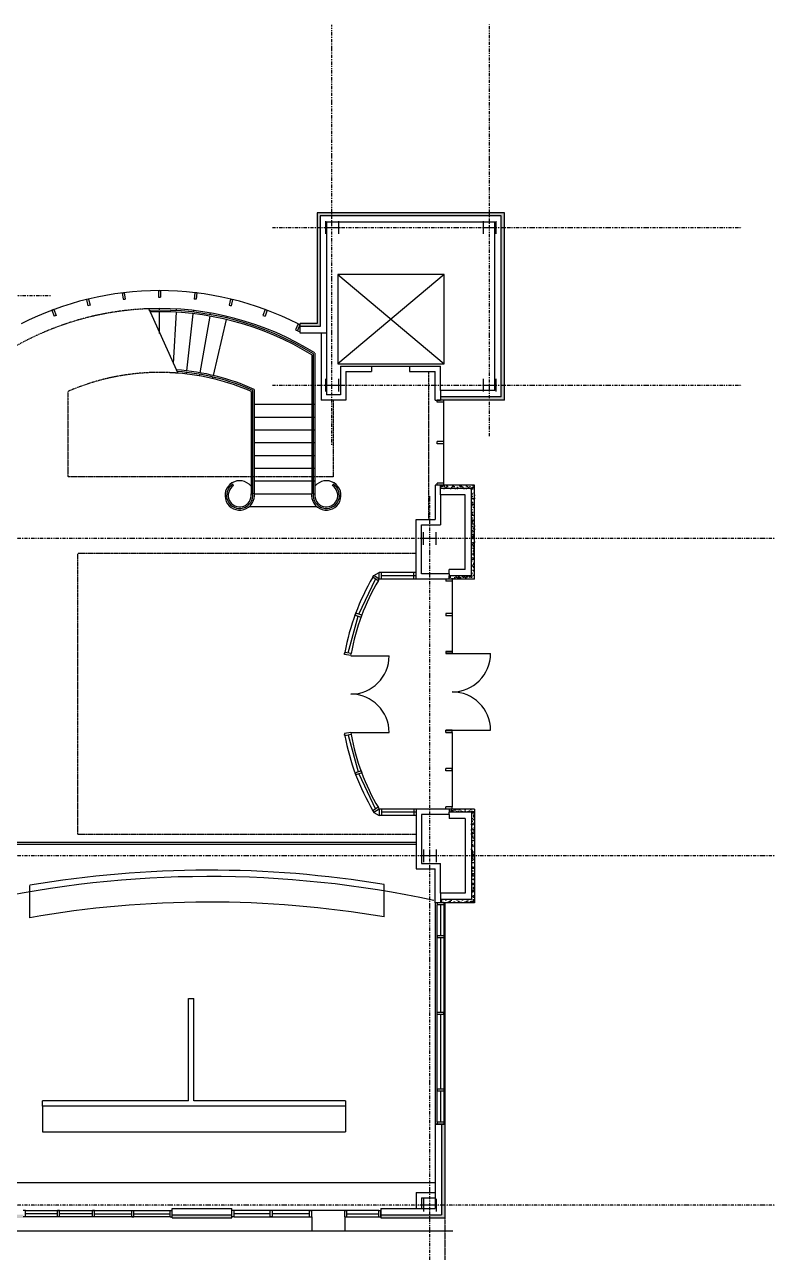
# Model space of a CAD drawing. Header units: inches. Extents: x -37 to 8263, y -3768 to 3636.
# Drawn here: x 1229 to 1927, y 260 to 1413 of the extents above; entities that cross this region are included whole.
import ezdxf

# ---------------------------------------------------------------- set-up
doc = ezdxf.new("R2010")
doc.units = ezdxf.units.IN
doc.header["$MEASUREMENT"] = 0
doc.linetypes.add('D2', pattern=[0.15625, 0.0625, -0.09375])
doc.linetypes.add('DASHDOTX2', pattern=[2, 1, -0.5, 0, -0.5])
for name, color, linetype in [('DOORS', 2, 'Continuous'), ('EQUIPMENT', 7, 'Continuous'), ('MECHANICAL', 5, 'Continuous'), ('MILLWORK', 2, 'Continuous'), ('poche', 1, 'Continuous'), ('SITE', 1, 'Continuous'), ('STAIRS', 2, 'Continuous'), ('STRUCTURE', 1, 'DASHDOTX2'), ('WALLS', 4, 'Continuous'), ('WINDOWS', 2, 'Continuous')]:
    doc.layers.add(name, color=color, linetype=linetype)

msp = doc.modelspace()

# ---------------------------------------------------------------- hatches: boundary and pattern name
at = {"layer": 'poche'}
h = msp.add_hatch(dxfattribs=at)
h.set_pattern_fill('AR-SAND', color=256, scale=2, style=0)
h.paths.add_polyline_path([(1666.1, 1063.6), (1620.1, 1063.6), (1620.1, 1060.6), (1623.1, 1060.6), (1666.1, 1060.6)])
h.paths.add_polyline_path([(1680.1, 1074.6), (1677.1, 1074.6), (1677.1, 1063.6), (1666.1, 1063.6), (1666.1, 1060.6), (1680.1, 1060.6)])
h.paths.add_polyline_path([(1680.1, 1222.6), (1677.1, 1222.6), (1677.1, 1074.6), (1680.1, 1074.6)])
h.paths.add_polyline_path([(1680.1, 1236.6), (1666.1, 1236.6), (1666.1, 1233.6), (1677.1, 1233.6), (1677.1, 1222.6), (1680.1, 1222.6)])
h.paths.add_polyline_path([(1666.1, 1236.6), (1518.1, 1236.6), (1518.1, 1233.6), (1666.1, 1233.6)])
h.paths.add_polyline_path([(1518.1, 1236.6), (1504.1, 1236.6), (1504.1, 1222.6), (1507.1, 1222.6), (1507.1, 1233.6), (1518.1, 1233.6)])
h.paths.add_polyline_path([(1507.1, 1222.6), (1504.1, 1222.6), (1504.1, 1132.6), (1488.1, 1132.6), (1488.1, 1129.6), (1507.1, 1129.6)])
h = msp.add_hatch(dxfattribs=at)
h.set_pattern_fill('AR-SAND', color=256, scale=2, style=0)
h.paths.add_polyline_path([(1649.1, 977.6), (1649.1, 930.6), (1652.1, 930.6), (1652.1, 980.6), (1620.1, 980.6), (1620.1, 977.6)])
h.paths.add_polyline_path([(1649.1, 895.6), (1628.1, 895.6), (1628.1, 892.6), (1631.1, 892.6), (1652.1, 892.6), (1652.1, 930.6), (1649.1, 930.6)])
h = msp.add_hatch(dxfattribs=at)
h.set_pattern_fill('AR-SAND', color=256, scale=2, style=0)
h.paths.add_polyline_path([(1628.1, 676.6), (1628.1, 673.6), (1649.1, 673.6), (1649.1, 632.6), (1652.1, 632.6), (1652.1, 676.6)])
h.paths.add_polyline_path([(1652.1, 632.6), (1649.1, 632.6), (1649.1, 591.6), (1620.1, 591.6), (1620.1, 588.6), (1624.1, 588.6), (1652.1, 588.6)])
h = msp.add_hatch(dxfattribs=at)
h.set_pattern_fill('AR-SAND', color=256, scale=2, style=0)
h.paths.add_polyline_path([(1228.1, 295.6), (1194.1, 295.6), (1194.1, 292.6), (1228.1, 292.6)])
h.paths.add_polyline_path([(1424.1, 295.6), (1368.1, 295.6), (1368.1, 293.6), (1368.1, 292.6), (1424.1, 292.6)])
h.paths.add_polyline_path([(1610.1, 295.6), (1564.1, 295.6), (1564.1, 293.6), (1564.1, 292.6), (1610.1, 292.6)])
h.paths.add_polyline_path([(1624.1, 304.6), (1621.1, 304.6), (1621.1, 295.6), (1610.1, 295.6), (1610.1, 292.6), (1624.1, 292.6)])
h.paths.add_polyline_path([(1624.1, 380.6), (1621.1, 380.6), (1621.1, 304.6), (1624.1, 304.6)])

# ---------------------------------------------------------------- linework, layer by layer
at = {"layer": 'DOORS', "color": 1}
msp.add_line((1555.1, 1092.6), (1591.1, 1092.6), dxfattribs=at)
at = {"layer": 'DOORS', "color": 4, "linetype": 'Continuous'}
for p, q in [((1535.8, 820.5), (1571.8, 820.5)), ((1631.1, 822.6), (1667.1, 822.6)), ((1631.1, 750.6), (1667.1, 750.6)), ((1535.8, 748.5), (1571.8, 748.5))]:
    msp.add_line(p, q, dxfattribs=at)
at = {"layer": 'DOORS', "linetype": 'Continuous'}
for p, q in [((1625.1, 824.6), (1625.1, 822.6)), ((1625.1, 824.6), (1631.1, 824.6)), ((1625.1, 822.6), (1631.1, 822.6)), ((1631.1, 824.6), (1631.1, 822.6)), ((1625.1, 750.6), (1631.1, 750.6)), ((1625.1, 748.6), (1625.1, 750.6)), ((1631.1, 748.6), (1631.1, 750.6)), ((1625.1, 748.6), (1631.1, 748.6))]:
    msp.add_line(p, q, dxfattribs=at)
at = {"layer": 'DOORS', "color": 1, "linetype": 'Continuous'}
for centre, start, end in [((1535.8, 820.5), 270, 0), ((1631.1, 822.6), 270, 0), ((1535.8, 748.5), 0, 90), ((1631.1, 750.6), 0, 90)]:
    msp.add_arc(centre, 36, start, end, dxfattribs=at)
at = {"layer": 'EQUIPMENT', "color": 1}
for p, q in [((1207.1, 645.6), (1597.1, 645.6)), ((1207.1, 643.6), (1597.1, 643.6))]:
    msp.add_line(p, q, dxfattribs=at)
at = {"layer": 'EQUIPMENT', "color": 2}
for p, q in [((1499.1, 293.6), (1499.1, 280.6)), ((1530.1, 293.6), (1530.1, 280.6)), ((1499.1, 280.6), (1530.1, 280.6))]:
    msp.add_line(p, q, dxfattribs=at)
at = {"layer": 'MECHANICAL', "color": 1}
for p, q in [((1623.5, 1178.6), (1523.5, 1094.6)), ((1523.5, 1178.6), (1623.5, 1094.6))]:
    msp.add_line(p, q, dxfattribs=at)
at = {"layer": 'MECHANICAL', "color": 3}
for p, q in [((1523.5, 1178.6), (1523.5, 1094.6)), ((1623.5, 1178.6), (1523.5, 1178.6)), ((1623.5, 1094.6), (1623.5, 1178.6)), ((1523.5, 1094.6), (1623.5, 1094.6))]:
    msp.add_line(p, q, dxfattribs=at)
at = {"layer": 'MILLWORK'}
for p, q in [((1234.1, 574.5), (1234.1, 604.9)), ((1567.1, 575.3), (1567.1, 605.7)), ((1246.1, 397.6), (1246.1, 373.6)), ((1530.7, 397.6), (1530.7, 373.6)), ((1246.1, 373.6), (1530.7, 373.6)), ((1615.1, 325.6), (1186.1, 325.6))]:
    msp.add_line(p, q, dxfattribs=at)
for radius, start, end in [(1001, 77.8351, 102.432), (1007, 80.6154, 99.6492), (977, 80.3245, 99.9485)]:
    msp.add_arc((1402.9, -387.8), radius, start, end, dxfattribs=at)
at = {"layer": 'poche', "color": 2}
for p, q in [((1677.1, 1233.6), (1507.1, 1233.6)), ((1507.1, 1233.6), (1507.1, 1129.6)), ((1677.1, 1063.6), (1677.1, 1233.6)), ((1507.1, 1129.6), (1488.1, 1129.6)), ((1677.1, 1063.6), (1620.1, 1063.6)), ((1649.1, 977.6), (1620.1, 977.6)), ((1649.1, 895.6), (1649.1, 977.6)), ((1649.1, 895.6), (1628.1, 895.6)), ((1649.1, 673.6), (1628.1, 673.6)), ((1649.1, 673.6), (1649.1, 591.6)), ((1649.1, 591.6), (1620.1, 591.6)), ((1621.1, 380.6), (1621.1, 295.6)), ((1368.1, 295.6), (1424.1, 295.6)), ((1564.1, 295.6), (1621.1, 295.6))]:
    msp.add_line(p, q, dxfattribs=at)
at = {"layer": 'poche'}
msp.add_line((1345.9, 1146.4), (1373.4, 1085.9), dxfattribs=at)
at = {"layer": 'SITE'}
msp.add_line((736.4, 280.6), (1631.8, 280.6), dxfattribs=at)
at = {"layer": 'STAIRS'}
for p, q in [((1356.1, 1145.1), (1356.1, 1146.6)), ((1356.1, 1123.1), (1356.1, 1143.6)), ((1369.2, 1094.9), (1372, 1143.1)), ((1372.1, 1144.6), (1372.2, 1146.1)), ((1381.6, 1088.1), (1387.8, 1141.7)), ((1388, 1143.2), (1388.2, 1144.7)), ((1403.8, 1140.9), (1404.1, 1142.4)), ((1394.2, 1086.2), (1403.6, 1139.4)), ((1406.7, 1083.7), (1419.1, 1136.2)), ((1419.5, 1137.7), (1419.8, 1139.1)), ((1502.1, 1104.8), (1502.1, 972.7)), ((1381.2, 1085.1), (1381.4, 1086.6)), ((1393.7, 1083.3), (1393.9, 1084.8)), ((1406, 1080.7), (1406.3, 1082.2)), ((1443.6, 1056.7), (1442.1, 1056.7)), ((1445.1, 1056.7), (1499.1, 1056.7)), ((1500.6, 1056.7), (1502.1, 1056.7)), ((1442.1, 1044.7), (1443.6, 1044.7)), ((1445.1, 1044.7), (1499.1, 1044.7)), ((1500.6, 1044.7), (1502.1, 1044.7)), ((1442.1, 1032.7), (1443.6, 1032.7)), ((1445.1, 1032.7), (1499.1, 1032.7)), ((1500.6, 1032.7), (1502.1, 1032.7)), ((1442.1, 1020.7), (1443.6, 1020.7)), ((1445.1, 1020.7), (1499.1, 1020.7)), ((1500.6, 1020.7), (1502.1, 1020.7)), ((1442.1, 1008.7), (1443.6, 1008.7)), ((1445.1, 1008.7), (1499.1, 1008.7)), ((1500.6, 1008.7), (1502.1, 1008.7)), ((1442.1, 996.7), (1443.6, 996.7)), ((1445.1, 996.7), (1499.1, 996.7)), ((1500.6, 996.7), (1502.1, 996.7)), ((1442.1, 984.7), (1443.6, 984.7)), ((1443.6, 984.7), (1442.1, 984.7)), ((1445.1, 984.7), (1499.1, 984.7)), ((1500.6, 984.7), (1502.1, 984.7)), ((1442.1, 972.7), (1443.6, 972.7)), ((1443.6, 972.7), (1442.1, 972.7)), ((1445.1, 972.7), (1499.1, 972.7)), ((1500.6, 972.7), (1502.1, 972.7)), ((1440.5, 960.7), (1503.7, 960.7))]:
    msp.add_line(p, q, dxfattribs=at)
at = {"layer": 'STAIRS', "color": 1}
for p, q in [((1499.1, 1103.2), (1499.1, 972.7)), ((1500.6, 1104), (1500.6, 972.7)), ((1443.6, 1069.7), (1443.6, 972.7)), ((1445.1, 1070.7), (1445.1, 972.7)), ((1425.7, 980.3), (1424.9, 981.6)), ((1518.5, 980.3), (1519.3, 981.6))]:
    msp.add_line(p, q, dxfattribs=at)
at = {"layer": 'STAIRS', "color": 2, "linetype": 'D2'}
msp.add_line((1270.1, 1068.7), (1270.1, 988.6), dxfattribs=at)
at = {"layer": 'STAIRS', "color": 2}
msp.add_line((1442.1, 1068.7), (1442.1, 972.7), dxfattribs=at)
at = {"layer": 'STAIRS', "color": 2, "linetype": 'D2'}
for radius, start, end in [(276.3, 92.2384, 121.9046), (216.3, 85.4234, 113.4337)]:
    msp.add_arc((1356.1, 870.3), radius, start, end, dxfattribs=at)
at = {"layer": 'STAIRS', "color": 2}
msp.add_arc((1356.1, 870.3), 276.3, 58.0954, 92.2384, dxfattribs=at)
at = {"layer": 'STAIRS', "color": 1}
for centre, radius, start, end in [((1356.1, 870.3), 274.8, 58.2689, 92.1079), ((1356.1, 870.3), 273.3, 58.4441, 91.9758), ((1431.4, 971.1), 12.3, 121.8965, 8.6201), ((1431.4, 971.1), 10.8, 121.8965, 8.6201), ((1512.8, 971.1), 12.3, 171.3799, 58.1035), ((1512.8, 971.1), 10.8, 171.3799, 58.1035)]:
    msp.add_arc(centre, radius, start, end, dxfattribs=at)
at = {"layer": 'STAIRS', "color": 1, "linetype": 'Continuous'}
for radius, start, end in [(219.3, 66.0506, 85.8651), (217.8, 66.3069, 85.646)]:
    msp.add_arc((1356.1, 870.3), radius, start, end, dxfattribs=at)
at = {"layer": 'STAIRS', "color": 2, "linetype": 'Continuous'}
msp.add_arc((1356.1, 870.3), 216.3, 66.5663, 85.4234, dxfattribs=at)
at = {"layer": 'STAIRS'}
for centre, start, end in [((1431.4, 971.1), 39.3188, 8.6201), ((1512.8, 971.1), 171.3799, 140.6812)]:
    msp.add_arc(centre, 13.8, start, end, dxfattribs=at)
at = {"layer": 'STRUCTURE'}
for p, q in [((1518.1, 1018.6), (1518.1, 1413.3)), ((1666.1, 1026.6), (1666.1, 1413.3)), ((1462.1, 1222.6), (1903, 1222.6)), ((1253.7, 1158.6), (539.9, 1158.6)), ((1462.1, 1074.6), (1903, 1074.6)), ((1610.1, -620.2), (1610.1, 971.4)), ((3260.8, 930.6), (686.5, 930.6)), ((3260.8, 632.6), (686.5, 632.6)), ((3260.8, 304.6), (686.5, 304.6))]:
    msp.add_line(p, q, dxfattribs=at)
at = {"layer": 'STRUCTURE', "color": 5, "linetype": 'Continuous'}
for p, q in [((1512.1, 1228.6), (1512.1, 1216.6)), ((1512.1, 1222.6), (1524.1, 1222.6)), ((1524.1, 1228.6), (1524.1, 1216.6)), ((1660.1, 1228.6), (1660.1, 1216.6)), ((1660.1, 1222.6), (1672.1, 1222.6)), ((1672.1, 1228.6), (1672.1, 1216.6)), ((1512.1, 1080.6), (1512.1, 1068.6)), ((1512.1, 1074.6), (1524.1, 1074.6)), ((1524.1, 1080.6), (1524.1, 1068.6)), ((1660.1, 1080.6), (1660.1, 1068.6)), ((1660.1, 1074.6), (1672.1, 1074.6)), ((1672.1, 1080.6), (1672.1, 1068.6)), ((1604.1, 924.6), (1604.1, 936.6)), ((1616.1, 924.6), (1616.1, 936.6)), ((1616.1, 930.6), (1604.1, 930.6)), ((1604.1, 638.6), (1604.1, 626.6)), ((1616.1, 638.6), (1616.1, 626.6)), ((1616.1, 632.6), (1604.1, 632.6)), ((1604.1, 310.6), (1604.1, 298.6)), ((1616.1, 304.6), (1604.1, 304.6)), ((1616.1, 310.6), (1616.1, 298.6))]:
    msp.add_line(p, q, dxfattribs=at)
at = {"layer": 'WALLS', "color": 5}
for p, q in [((1680.1, 1236.6), (1504.1, 1236.6)), ((1504.1, 1236.6), (1504.1, 1132.6)), ((1680.1, 1060.6), (1680.1, 1236.6)), ((1504.1, 1132.6), (1488.1, 1132.6)), ((1680.1, 1060.6), (1620.1, 1060.6)), ((1652.1, 980.6), (1620.1, 980.6)), ((1652.1, 892.6), (1652.1, 980.6)), ((1652.1, 892.6), (1628.1, 892.6)), ((1652.1, 676.6), (1628.1, 676.6)), ((1652.1, 676.6), (1652.1, 588.6)), ((1652.1, 588.6), (1615.1, 588.6)), ((1624.1, 380.6), (1624.1, 292.6)), ((1368.1, 292.6), (1424.1, 292.6)), ((1564.1, 292.6), (1624.1, 292.6))]:
    msp.add_line(p, q, dxfattribs=at)
at = {"layer": 'WALLS'}
for p, q in [((1513.1, 1227.6), (1513.1, 1123.6)), ((1671.1, 1227.6), (1513.1, 1227.6)), ((1671.1, 1069.6), (1671.1, 1227.6)), ((1513.1, 1123.6), (1488.1, 1123.6)), ((1508.1, 1123.6), (1508.1, 1060.6)), ((1513.1, 1123.6), (1513.1, 1065.6)), ((1526.1, 1092.6), (1555.1, 1092.6)), ((1526.1, 1092.6), (1526.1, 1065.6)), ((1531.1, 1087.6), (1555.1, 1087.6)), ((1531.1, 1087.6), (1531.1, 1060.6)), ((1555.1, 1092.6), (1555.1, 1087.6)), ((1591.1, 1092.6), (1620.1, 1092.6)), ((1591.1, 1092.6), (1591.1, 1087.6)), ((1591.1, 1087.6), (1615.1, 1087.6)), ((1615.1, 1060.6), (1615.1, 1087.6)), ((1620.1, 1069.6), (1620.1, 1092.6)), ((1526.1, 1065.6), (1513.1, 1065.6)), ((1531.1, 1060.6), (1508.1, 1060.6)), ((1615.1, 1060.6), (1620.1, 1060.6)), ((1620.1, 980.6), (1615.1, 980.6)), ((1615.1, 980.6), (1615.1, 948.6)), ((1620.1, 971.6), (1620.1, 943.6)), ((1643.1, 901.6), (1643.1, 971.6)), ((1597.1, 892.6), (1597.1, 948.6)), ((1597.1, 948.6), (1615.1, 948.6)), ((1602.1, 897.6), (1602.1, 943.6)), ((1602.1, 943.6), (1620.1, 943.6)), ((1628.1, 897.6), (1628.1, 901.6)), ((1629.1, 892.6), (1597.1, 892.6)), ((1628.1, 897.6), (1602.1, 897.6)), ((1628.1, 892.6), (1628.1, 895.6)), ((1597.1, 676.6), (1597.1, 620.6)), ((1629.1, 676.6), (1597.1, 676.6)), ((1628.1, 671.6), (1602.1, 671.6)), ((1602.1, 671.6), (1602.1, 625.6)), ((1628.1, 676.6), (1628.1, 673.6)), ((1628.1, 671.6), (1628.1, 667.6)), ((1643.1, 667.6), (1643.1, 597.6)), ((1602.1, 625.6), (1620.1, 625.6)), ((1620.1, 597.6), (1620.1, 625.6)), ((1597.1, 620.6), (1615.1, 620.6)), ((1615.1, 588.6), (1615.1, 620.6)), ((1383.4, 402.6), (1383.4, 498.6)), ((1383.4, 498.6), (1388.4, 498.6)), ((1388.4, 402.6), (1388.4, 498.6)), ((1246.1, 397.6), (1246.1, 402.6)), ((1383.4, 402.6), (1246.1, 402.6)), ((1530.7, 397.6), (1246.1, 397.6)), ((1530.7, 402.6), (1388.4, 402.6)), ((1530.7, 402.6), (1530.7, 397.6)), ((1615.1, 380.6), (1615.1, 301.6)), ((1597.1, 316.6), (1597.1, 301.6)), ((1597.1, 316.6), (1615.1, 316.6)), ((1368.1, 301.6), (1424.1, 301.6)), ((1368.1, 292.6), (1368.1, 301.6)), ((1424.1, 292.6), (1424.1, 301.6)), ((1564.1, 301.6), (1615.1, 301.6)), ((1564.1, 301.6), (1564.1, 292.6))]:
    msp.add_line(p, q, dxfattribs=at)
at = {"layer": 'WALLS', "color": 4}
for p, q in [((1488.1, 1123.6), (1488.1, 1132.6)), ((1671.1, 1069.6), (1620.1, 1069.6)), ((1643.1, 971.6), (1620.1, 971.6)), ((1643.1, 901.6), (1628.1, 901.6)), ((1643.1, 667.6), (1628.1, 667.6)), ((1624.1, 588.6), (1615.1, 588.6)), ((1643.1, 597.6), (1620.1, 597.6)), ((1624.1, 380.6), (1615.1, 380.6)), ((1615.1, 380.6), (1624.1, 380.6)), ((1615.1, 380.6), (1624.1, 380.6))]:
    msp.add_line(p, q, dxfattribs=at)
at = {"layer": 'WALLS', "color": 2, "linetype": 'D2'}
for p, q in [((1609.1, 948.6), (1609.1, 1087.6)), ((1519.1, 1060.6), (1519.1, 988.6)), ((1519.1, 988.6), (1270.1, 988.6)), ((1279.1, 916.6), (1279.1, 652.6)), ((1597.1, 916.6), (1279.1, 916.6)), ((1597.1, 652.6), (1279.1, 652.6)), ((1624.1, 292.6), (1624.1, 84.6))]:
    msp.add_line(p, q, dxfattribs=at)
at = {"layer": 'WALLS', "color": 2}
for p, q in [((1620.1, 1069.6), (1620.1, 1060.6)), ((1620.1, 971.6), (1620.1, 980.6)), ((1628.1, 897.6), (1628.1, 895.6)), ((1628.1, 671.6), (1628.1, 673.6)), ((1620.1, 597.6), (1620.1, 588.6)), ((1602.1, 311.6), (1602.1, 301.6)), ((1602.1, 311.6), (1615.1, 311.6))]:
    msp.add_line(p, q, dxfattribs=at)
at = {"layer": 'WINDOWS', "linetype": 'Continuous'}
for p, q in [((1289.5, 1155.5), (1287.5, 1155.1)), ((1287.5, 1155.1), (1288.9, 1149.2)), ((1289.5, 1155.5), (1290.9, 1149.7)), ((1321.1, 1161.2), (1323, 1161.5)), ((1321.1, 1161.2), (1321.8, 1155.3)), ((1321.8, 1155.3), (1323.8, 1155.5)), ((1323, 1161.5), (1323.8, 1155.5)), ((1355.1, 1163.4), (1355.1, 1157.4)), ((1355.1, 1163.4), (1357.1, 1163.4)), ((1355.1, 1157.4), (1357.1, 1157.4)), ((1357.1, 1163.4), (1357.1, 1157.4)), ((1389.2, 1161.5), (1388.5, 1155.5)), ((1390.5, 1155.3), (1388.5, 1155.5)), ((1391.2, 1161.2), (1389.2, 1161.5)), ((1391.2, 1161.2), (1390.5, 1155.3)), ((1422.8, 1155.5), (1421.4, 1149.7)), ((1422.8, 1155.5), (1424.7, 1155.1)), ((1424.7, 1155.1), (1423.3, 1149.2)), ((1256.8, 1145.7), (1254.9, 1145)), ((1254.9, 1145), (1257, 1139.3)), ((1256.8, 1145.7), (1258.9, 1140)), ((1290.9, 1149.7), (1288.9, 1149.2)), ((1421.4, 1149.7), (1423.3, 1149.2)), ((1455.4, 1145.7), (1453.3, 1140)), ((1457.3, 1145), (1455.2, 1139.3)), ((1455.4, 1145.7), (1457.3, 1145)), ((1258.9, 1140), (1257, 1139.3)), ((1453.3, 1140), (1455.2, 1139.3)), ((1486.2, 1132.2), (1483.8, 1126.7)), ((1488, 1131.4), (1485.6, 1125.9)), ((1486.2, 1132.2), (1488, 1131.4)), ((1483.8, 1126.7), (1488.1, 1124.8)), ((1623.1, 1060.6), (1617.1, 1060.6)), ((1617.1, 1058.6), (1617.1, 1060.6)), ((1623.1, 1058.6), (1617.1, 1058.6)), ((1623.1, 1058.6), (1623.1, 1060.6)), ((1623.1, 1021.6), (1617.1, 1021.6)), ((1617.1, 1019.6), (1617.1, 1021.6)), ((1623.1, 1019.6), (1617.1, 1019.6)), ((1623.1, 1019.6), (1623.1, 1021.6)), ((1623.1, 982.6), (1617.1, 982.6)), ((1617.1, 980.6), (1617.1, 982.6)), ((1623.1, 980.6), (1617.1, 980.6)), ((1623.1, 980.6), (1623.1, 982.6)), ((1556.5, 894.2), (1557.6, 895.9)), ((1561.5, 890.9), (1556.5, 894.2)), ((1562.6, 892.6), (1557.6, 895.9)), ((1561.5, 890.9), (1562.6, 892.6)), ((1564.6, 898.6), (1562.6, 898.6)), ((1562.6, 892.6), (1562.6, 898.6)), ((1564.6, 892.6), (1562.6, 892.6)), ((1564.6, 892.6), (1564.6, 898.6)), ((1597.1, 898.6), (1595.1, 898.6)), ((1595.1, 892.6), (1595.1, 898.6)), ((1597.1, 892.6), (1595.1, 892.6)), ((1597.1, 892.6), (1597.1, 898.6)), ((1625.1, 892.6), (1625.1, 890.6)), ((1631.1, 892.6), (1625.1, 892.6)), ((1631.1, 890.6), (1625.1, 890.6)), ((1631.1, 892.6), (1631.1, 890.6)), ((1539.7, 858.7), (1540.4, 860.6)), ((1545.4, 856.6), (1539.7, 858.7)), ((1546.1, 858.5), (1540.4, 860.6)), ((1545.4, 856.6), (1546.1, 858.5)), ((1625.1, 860.1), (1625.1, 858.1)), ((1631.1, 860.1), (1625.1, 860.1)), ((1631.1, 858.1), (1625.1, 858.1)), ((1631.1, 860.1), (1631.1, 858.1)), ((1529.8, 821.7), (1530.2, 823.7)), ((1535.8, 820.7), (1529.8, 821.7)), ((1536.1, 822.6), (1530.2, 823.7)), ((1535.8, 820.7), (1536.1, 822.6)), ((1625.1, 824.6), (1625.1, 822.6)), ((1631.1, 824.6), (1625.1, 824.6)), ((1631.1, 822.6), (1625.1, 822.6)), ((1631.1, 824.6), (1631.1, 822.6)), ((1631.1, 750.6), (1625.1, 750.6)), ((1625.1, 748.6), (1625.1, 750.6)), ((1631.1, 748.6), (1631.1, 750.6)), ((1535.8, 748.5), (1529.8, 747.4)), ((1529.8, 747.4), (1530.2, 745.4)), ((1536.1, 746.5), (1530.2, 745.4)), ((1535.8, 748.5), (1536.1, 746.5)), ((1631.1, 748.6), (1625.1, 748.6)), ((1545.4, 712.5), (1539.7, 710.4)), ((1539.7, 710.4), (1540.4, 708.6)), ((1546.1, 710.6), (1540.4, 708.6)), ((1545.4, 712.5), (1546.1, 710.6)), ((1631.1, 714.6), (1625.1, 714.6)), ((1625.1, 712.6), (1625.1, 714.6)), ((1631.1, 712.6), (1625.1, 712.6)), ((1631.1, 712.6), (1631.1, 714.6)), ((1561.5, 678.2), (1556.5, 674.9)), ((1556.5, 674.9), (1557.6, 673.3)), ((1562.6, 676.6), (1557.6, 673.3)), ((1561.5, 678.2), (1562.6, 676.6)), ((1562.6, 676.6), (1562.6, 670.6)), ((1564.6, 676.6), (1562.6, 676.6)), ((1564.6, 670.6), (1562.6, 670.6)), ((1564.6, 676.6), (1564.6, 670.6)), ((1595.1, 676.6), (1595.1, 670.6)), ((1597.1, 676.6), (1595.1, 676.6)), ((1597.1, 670.6), (1595.1, 670.6)), ((1597.1, 676.6), (1597.1, 670.6)), ((1631.1, 678.6), (1625.1, 678.6)), ((1625.1, 676.6), (1625.1, 678.6)), ((1631.1, 676.6), (1625.1, 676.6)), ((1631.1, 676.6), (1631.1, 678.6)), ((1623.1, 588.6), (1617.1, 588.6)), ((1617.1, 588.6), (1617.1, 586.6)), ((1623.1, 588.6), (1623.1, 586.6)), ((1623.1, 586.6), (1617.1, 586.6)), ((1623.1, 557.6), (1617.1, 557.6)), ((1617.1, 557.6), (1617.1, 555.6)), ((1623.1, 555.6), (1617.1, 555.6)), ((1623.1, 557.6), (1623.1, 555.6)), ((1623.1, 485.6), (1617.1, 485.6)), ((1617.1, 483.6), (1617.1, 485.6)), ((1623.1, 483.6), (1623.1, 485.6)), ((1623.1, 483.6), (1617.1, 483.6)), ((1623.1, 413.6), (1617.1, 413.6)), ((1617.1, 413.6), (1617.1, 411.6)), ((1623.1, 411.6), (1617.1, 411.6)), ((1623.1, 413.6), (1623.1, 411.6)), ((1623.1, 382.6), (1617.1, 382.6)), ((1617.1, 382.6), (1617.1, 380.6)), ((1623.1, 380.6), (1617.1, 380.6)), ((1623.1, 382.6), (1623.1, 380.6)), ((1230.1, 299.6), (1228.1, 299.6)), ((1230.1, 293.6), (1228.1, 293.6)), ((1230.1, 293.6), (1230.1, 299.6)), ((1262.1, 299.6), (1260.1, 299.6)), ((1260.1, 293.6), (1260.1, 299.6)), ((1262.1, 293.6), (1260.1, 293.6)), ((1262.1, 293.6), (1262.1, 299.6)), ((1295.1, 299.6), (1293.1, 299.6)), ((1293.1, 293.6), (1293.1, 299.6)), ((1295.1, 293.6), (1293.1, 293.6)), ((1295.1, 293.6), (1295.1, 299.6)), ((1330.1, 299.6), (1332.1, 299.6)), ((1330.1, 293.6), (1330.1, 299.6)), ((1330.1, 293.6), (1332.1, 293.6)), ((1332.1, 293.6), (1332.1, 299.6)), ((1366.1, 299.6), (1368.1, 299.6)), ((1366.1, 293.6), (1366.1, 299.6)), ((1366.1, 293.6), (1368.1, 293.6)), ((1368.1, 293.6), (1368.1, 299.6)), ((1424.1, 293.6), (1424.1, 299.6)), ((1426.1, 299.6), (1424.1, 299.6)), ((1426.1, 293.6), (1424.1, 293.6)), ((1426.1, 293.6), (1426.1, 299.6)), ((1462.1, 299.6), (1460.1, 299.6)), ((1460.1, 293.6), (1460.1, 299.6)), ((1462.1, 293.6), (1460.1, 293.6)), ((1462.1, 293.6), (1462.1, 299.6)), ((1497.1, 293.6), (1497.1, 299.6)), ((1497.1, 299.6), (1499.1, 299.6)), ((1497.1, 293.6), (1499.1, 293.6)), ((1499.1, 293.6), (1499.1, 299.6)), ((1530.1, 293.6), (1530.1, 299.6)), ((1530.1, 299.6), (1532.1, 299.6)), ((1530.1, 293.6), (1532.1, 293.6)), ((1532.1, 293.6), (1532.1, 299.6)), ((1562.1, 299.6), (1564.1, 299.6)), ((1562.1, 293.6), (1562.1, 299.6)), ((1562.1, 293.6), (1564.1, 293.6)), ((1564.1, 293.6), (1564.1, 299.6))]:
    msp.add_line(p, q, dxfattribs=at)
at = {"layer": 'WINDOWS', "color": 3, "linetype": 'Continuous'}
for p, q in [((1623.1, 982.6), (1623.1, 1058.6)), ((1597.1, 895.6), (1564.6, 895.6)), ((1631.1, 892.6), (1631.1, 824.6)), ((1631.1, 748.6), (1631.1, 678.6)), ((1597.1, 673.6), (1564.6, 673.6)), ((1620.1, 586.6), (1620.1, 557.6)), ((1620.1, 555.6), (1620.1, 485.6)), ((1620.1, 483.6), (1620.1, 413.6)), ((1620.1, 411.6), (1620.1, 382.6)), ((1260.1, 296.6), (1230.1, 296.6)), ((1293.1, 296.6), (1262.1, 296.6)), ((1295.1, 296.6), (1330.1, 296.6)), ((1332.1, 296.6), (1366.1, 296.6)), ((1460.1, 296.6), (1426.1, 296.6)), ((1497.1, 296.6), (1462.1, 296.6)), ((1532.1, 296.6), (1562.1, 296.6))]:
    msp.add_line(p, q, dxfattribs=at)
at = {"layer": 'WINDOWS', "color": 3}
for p, q in [((1543.3, 859.5), (1559, 892.6)), ((1533.2, 823.2), (1542.6, 857.7)), ((1533.2, 746), (1542.6, 711.5)), ((1543.3, 709.6), (1559, 676.6))]:
    msp.add_line(p, q, dxfattribs=at)
at = {"layer": 'WINDOWS', "color": 2}
for p, q in [((1557.6, 895.9), (1562.6, 898.6)), ((1557.6, 673.3), (1562.6, 670.6))]:
    msp.add_line(p, q, dxfattribs=at)
at = {"layer": 'WINDOWS', "color": 1, "linetype": 'Continuous'}
for p, q in [((1597.1, 898.6), (1564.6, 898.6)), ((1597.1, 892.6), (1564.6, 892.6)), ((1597.1, 676.6), (1564.6, 676.6)), ((1597.1, 670.6), (1564.6, 670.6)), ((1617.1, 485.6), (1617.1, 586.6)), ((1623.1, 586.6), (1623.1, 485.6)), ((1617.1, 382.6), (1617.1, 483.6)), ((1623.1, 483.6), (1623.1, 382.6)), ((1230.1, 299.6), (1366.1, 299.6)), ((1366.1, 293.6), (1230.1, 293.6)), ((1562.1, 299.6), (1426.1, 299.6)), ((1426.1, 293.6), (1499.1, 293.6)), ((1426.1, 293.6), (1499.1, 293.6)), ((1530.1, 293.6), (1562.1, 293.6))]:
    msp.add_line(p, q, dxfattribs=at)
at = {"layer": 'WINDOWS', "color": 1}
for p, q in [((1615.1, 588.6), (1615.1, 380.6)), ((1624.1, 588.6), (1624.1, 380.6))]:
    msp.add_line(p, q, dxfattribs=at)
at = {"layer": 'WINDOWS', "color": 3}
for start, end in [(90, 116.948), (63.052, 90)]:
    msp.add_arc((1356.1, 876.3), 287.1, start, end, dxfattribs=at)
at = {"layer": 'WINDOWS', "color": 1}
for centre, radius, start, end in [((1742.8, 784.5), 216.2, 149.5012, 169.5576), ((1742.8, 784.5), 210.2, 149.5015, 169.5495), ((1742.7, 784.6), 216, 190.4334, 210.5044), ((1742.8, 784.6), 210.2, 190.4505, 210.4985)]:
    msp.add_arc(centre, radius, start, end, dxfattribs=at)
at = {"layer": 'WINDOWS', "color": 2}
for p in [(1540.1, 859.6), (1530, 822.7), (1530, 746.4), (1540.1, 709.5)]:
    msp.add_point(p, dxfattribs=at)

doc.saveas('drawing.dxf')
